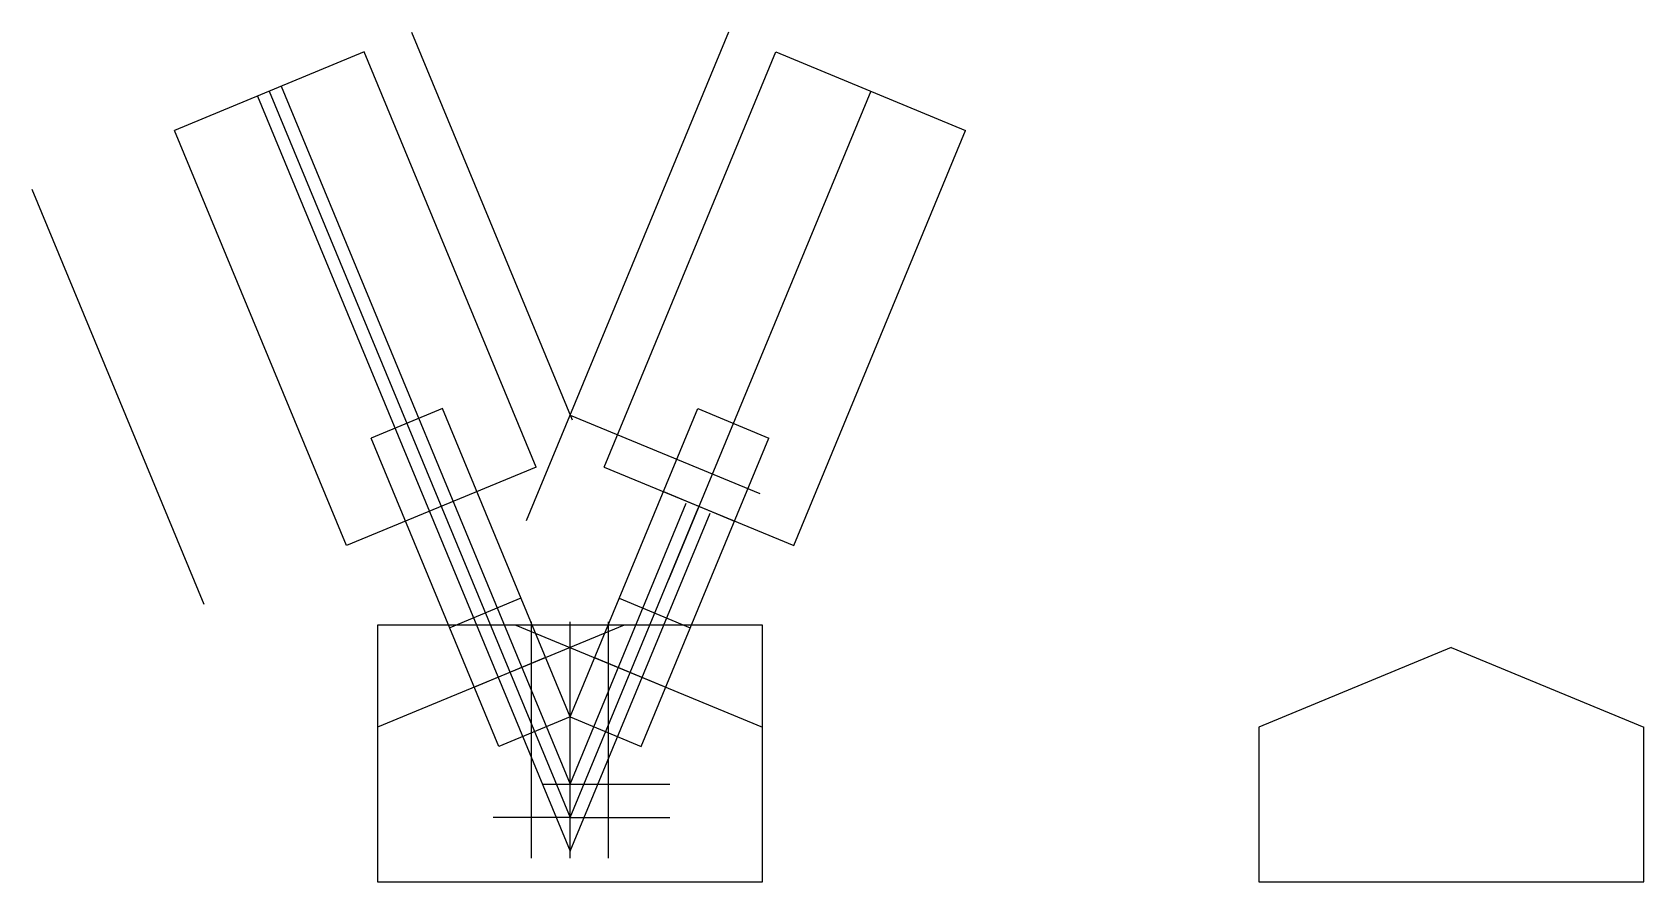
# Model space of a CAD drawing. Header units: inches. Extents: x -313 to 1965, y -639 to 520.
# Drawn here: x 58 to 183.6, y -2.6 to 63.6 of the extents above; entities that cross this region are included whole.
import ezdxf

# ---------------------------------------------------------------- set-up
doc = ezdxf.new("R2010")
doc.units = ezdxf.units.IN
doc.header["$MEASUREMENT"] = 0

msp = doc.modelspace()

# ---------------------------------------------------------------- linework, layer by layer
for points in [[(87.60551, 63.59977), (100.10903, 33.4136)], [(112.30549, 63.59977), (96.53867, 25.53531)], [(83.90999, 62.06904), (69.12792, 55.9461)], [(97.30391, 29.73326), (97.30391, 29.73326), (83.90999, 62.06904)], [(102.60708, 29.73326), (102.60708, 29.73326), (116.001, 62.06904)], [(116.001, 62.06904), (130.78308, 55.9461)], [(77.44283, 59.39025), (99.9555, 5.03988), (109.01698, 26.91623)], [(75.59507, 58.62489), (99.9555, -0.18638), (110.86474, 26.15086)], [(76.51895, 59.00757), (99.9555, 2.42675), (109.94086, 26.53354)], [(123.39204, 59.00757), (107.62522, 20.94311)], [(82.52184, 23.61032), (69.12792, 55.9461)], [(117.38916, 23.61032), (130.78308, 55.9461)], [(71.43528, 19.01812), (58.04136, 51.3539)], [(90.00573, 34.28699), (84.46245, 31.99089)], [(99.9555, 10.26613), (90.00573, 34.28699)], [(99.9555, 10.26613), (109.90527, 34.28699)], [(109.90527, 34.28699), (115.44854, 31.99089)], [(99.9555, 33.78426), (114.73757, 27.66133)], [(94.41222, 7.97003), (84.46245, 31.99089)], [(105.49877, 7.97003), (115.44854, 31.99089)], [(97.30391, 29.73326), (82.52184, 23.61032)], [(102.60708, 29.73326), (117.38916, 23.61032)], [(107.22648, 27.81984), (112.76976, 25.52374)], [(96.12866, 19.50492), (90.58538, 17.20882)], [(103.78233, 19.50492), (109.32561, 17.20882)], [(96.9555, -0.73387), (96.9555, 17.67043)], [(99.9555, -0.73387), (99.9555, 17.67043)], [(102.9555, -0.73387), (102.9555, 17.67043)], [(104.17714, 17.42675), (84.9555, 9.46488)], [(95.73385, 17.42675), (114.9555, 9.46488)], [(168.63368, 15.67809), (153.63368, 9.46488)], [(168.63368, 15.67809), (183.63368, 9.46488)], [(98.04208, 14.88552), (92.4988, 12.58942)], [(101.86891, 14.88552), (107.41219, 12.58942)], [(99.9555, 10.26613), (94.41222, 7.97003)], [(99.9555, 10.26613), (105.49877, 7.97003)], [(153.63368, 9.46488), (153.63368, -2.57325), (183.63368, -2.57325), (183.63368, 9.46488)], [(97.79071, 5.03988), (107.73697, 5.03988)], [(99.9555, 2.42675), (93.97136, 2.42675)], [(99.9555, 2.42675), (107.73697, 2.42675)], [(84.9555, -2.57325), (114.9555, -2.57325)], [(97.4687, -2.57325), (107.73697, -2.57325)]]:
    msp.add_lwpolyline(points)
msp.add_lwpolyline([(84.9555, -2.57325), (114.9555, -2.57325), (114.9555, 17.42675), (84.9555, 17.42675)], close=True)

doc.saveas('drawing.dxf')
